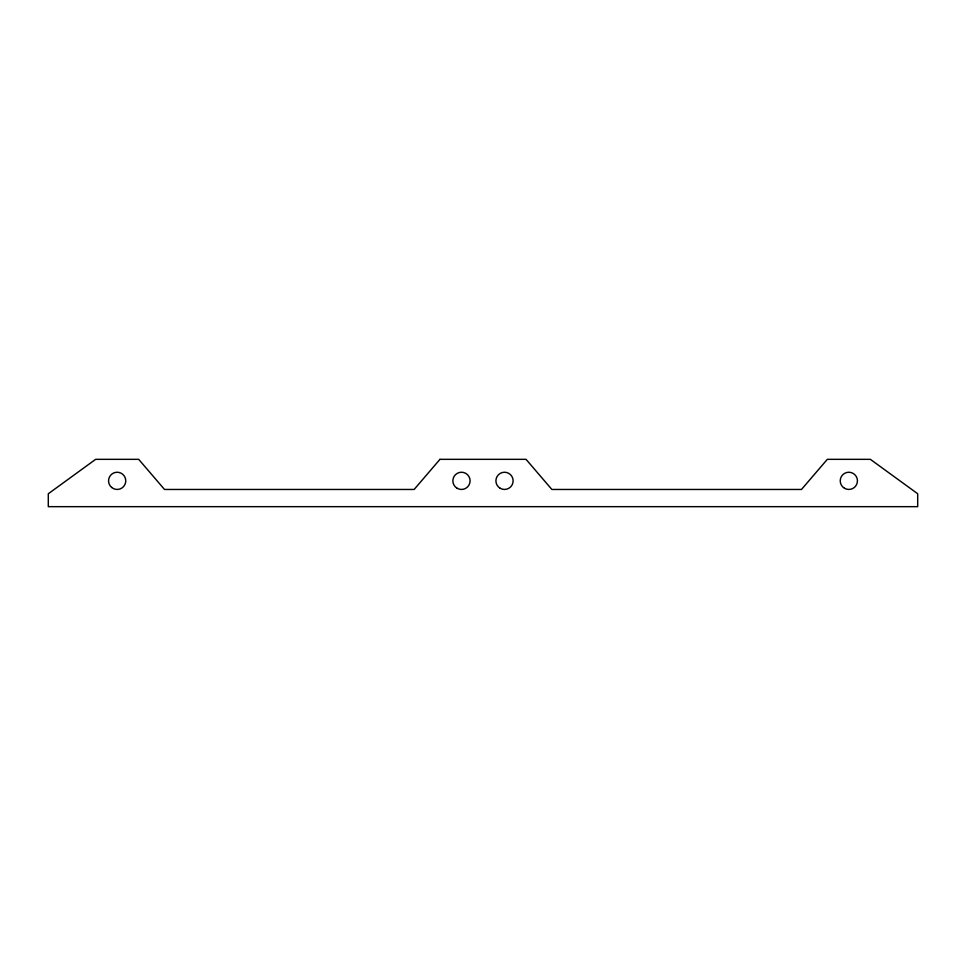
<?xml version="1.0" encoding="UTF-8"?>
<svg xmlns="http://www.w3.org/2000/svg" width="966" height="966" viewBox="0 0 966 966"><rect width="100%" height="100%" fill="white"/><g stroke="black" fill="none" stroke-linecap="round" stroke-linejoin="round"><path stroke-width="1.45" d="M439.965 459.333L414.136 489.46L164.51 489.46L138.681 459.333L95.646 459.333L48.3 493.759L48.3 506.667L917.7 506.667L917.7 493.759L870.354 459.333L827.319 459.333L801.49 489.46L551.864 489.46L526.035 459.333L439.965 459.333M844.538 488.301A8.609 8.609 0 0 0 857.446 480.851A8.609 8.609 0 0 0 844.538 473.388A8.609 8.609 0 0 0 844.538 488.301M457.172 488.301A8.609 8.609 0 0 0 470.092 480.851A8.609 8.609 0 0 0 457.172 473.388A8.609 8.609 0 0 0 457.172 488.301M500.219 488.301A8.609 8.609 0 0 0 513.127 480.851A8.609 8.609 0 0 0 500.219 473.388A8.609 8.609 0 0 0 500.219 488.301M111.633 487.444A8.609 8.609 0 0 0 125.64 482.336A8.609 8.609 0 0 0 114.205 472.76A8.609 8.609 0 0 0 111.633 487.444"/></g></svg>
